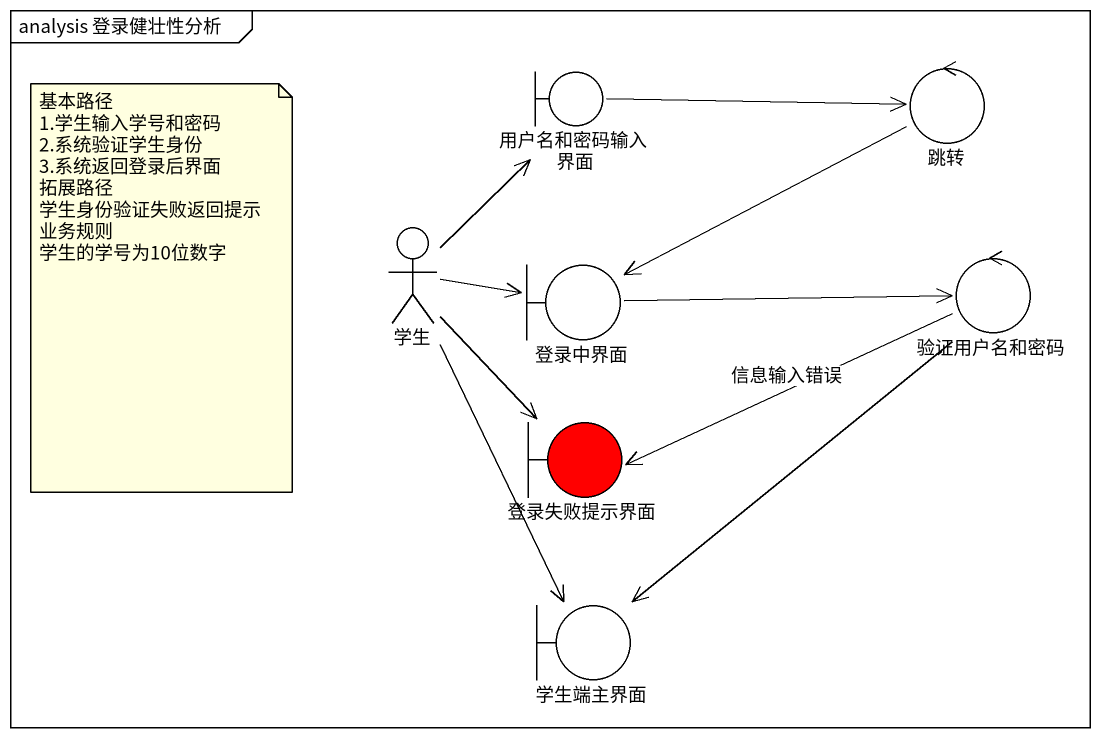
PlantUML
@startuml
mainframe analysis 登录健壮性分析
boundary 用户名和密码输入界面
control 跳转
actor 学生
boundary 登录中界面
control 验证用户名和密码
boundary 登录失败提示界面 #FF0000
boundary 学生端主界面
用户名和密码输入界面 -right-> 跳转
跳转 -left-> 登录中界面
学生 -up-> 用户名和密码输入界面
学生 -right-> 登录中界面
学生 --> 登录失败提示界面
学生 --> 学生端主界面
登录中界面 -right-> 验证用户名和密码
验证用户名和密码 -left-> 登录失败提示界面 : 信息输入错误
验证用户名和密码 --> 学生端主界面
note as N1
  基本路径
  1.学生输入学号和密码
  2.系统验证学生身份
  3.系统返回登录后界面
  拓展路径
  学生身份验证失败返回提示
  业务规则
  学生的学号为10位数字
end note
@enduml
